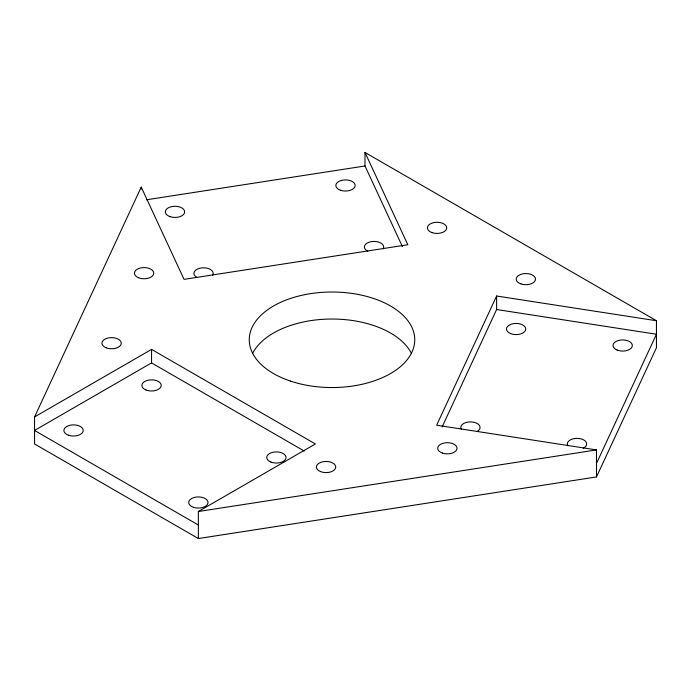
<?xml version="1.0" encoding="UTF-8"?>
<svg xmlns="http://www.w3.org/2000/svg" width="691" height="691" viewBox="0 0 691 691"><rect width="100%" height="100%" fill="white"/><g stroke="black" fill="none" stroke-linecap="round" stroke-linejoin="round"><path stroke-width="1.04" d="M34.55 416.941L141.232 187.08L184.056 279.363L407.828 244.744L364.995 152.461L656.45 320.736L656.45 347.754L596.488 476.945L198.36 538.539L34.55 443.959L34.55 416.941L151.554 349.387L315.364 443.959L198.36 511.513L198.36 538.539M656.45 320.736L496.613 296.007L436.66 425.198L596.488 449.927L596.488 476.945M442.11 426.96L496.613 309.516L496.613 296.007M596.488 463.436L656.45 334.245L496.613 309.516M304.195 451.024L151.554 362.896L34.55 430.45L198.36 525.022M146.552 199.768L364.995 165.978L402.412 246.601M198.36 511.513L596.488 449.927M364.995 152.461L364.995 165.978M151.554 349.387L151.554 362.896M141.232 187.08L141.232 189.161M567.916 445.842A9.657 5.571 0 0 1 572.658 438.958A9.657 5.571 0 0 1 585.052 440.875A9.657 5.571 0 0 1 583.195 448.2M461.363 429.353A9.657 5.571 0 0 1 465.855 422.546A9.657 5.571 0 0 1 478.172 424.119A9.657 5.571 0 0 1 477.256 431.391M196.736 277.307A9.657 5.571 0 0 1 195.812 270.043A9.657 5.571 0 0 1 208.138 268.462A9.657 5.571 0 0 1 212.629 275.277M367.845 251.265A9.657 5.571 0 0 1 365.988 243.932A9.657 5.571 0 0 1 378.383 242.014A9.657 5.571 0 0 1 383.116 248.898M252.483 353.628A82.739 47.765 0 0 1 332.017 319.026A82.739 47.765 0 0 1 411.542 353.628M270.829 462.037A9.657 5.571 0 0 0 285.979 457.96A9.657 5.571 0 0 0 272.289 452.424A9.657 5.571 0 0 0 270.829 462.037M68.729 435.278A9.657 5.571 0 0 0 83.205 430.45A9.657 5.571 0 0 0 68.729 425.621A9.657 5.571 0 0 0 68.729 435.278M146.017 389.983A9.657 5.571 0 0 0 161.176 385.898A9.657 5.571 0 0 0 147.477 380.361A9.657 5.571 0 0 0 146.017 389.983M193.532 507.332A9.657 5.571 0 0 0 208.017 502.504A9.657 5.571 0 0 0 193.532 497.684A9.657 5.571 0 0 0 193.532 507.332M510.58 333.58A9.657 5.571 0 0 0 525.73 329.503A9.657 5.571 0 0 0 512.04 323.967A9.657 5.571 0 0 0 510.58 333.58M617.132 350.069A9.657 5.571 0 0 0 632.291 345.984A9.657 5.571 0 0 0 618.592 340.447A9.657 5.571 0 0 0 617.132 350.069M340.672 190.301A9.657 5.571 0 0 0 355.148 185.473A9.657 5.571 0 0 0 340.672 180.653A9.657 5.571 0 0 0 340.672 190.301M170.176 216.68A9.657 5.571 0 0 0 184.661 211.852A9.657 5.571 0 0 0 170.176 207.024A9.657 5.571 0 0 0 170.176 216.68M432.255 232.686A9.657 5.571 0 0 0 446.732 227.857A9.657 5.571 0 0 0 432.255 223.029A9.657 5.571 0 0 0 432.255 232.686M290.643 381.147A82.739 47.765 0 0 0 414.747 339.773A82.739 47.765 0 0 0 290.643 298.408A82.739 47.765 0 0 0 290.643 381.147M106.06 347.772A9.657 5.571 0 0 0 121.219 343.686A9.657 5.571 0 0 0 107.52 338.149A9.657 5.571 0 0 0 106.06 347.772M138.563 277.747A9.657 5.571 0 0 0 153.713 273.662A9.657 5.571 0 0 0 140.023 268.125A9.657 5.571 0 0 0 138.563 277.747M521.04 283.941A9.657 5.571 0 0 0 535.516 279.121A9.657 5.571 0 0 0 521.04 274.292A9.657 5.571 0 0 0 521.04 283.941M320.538 471.599A9.657 5.571 0 0 0 335.688 467.513A9.657 5.571 0 0 0 321.997 461.977A9.657 5.571 0 0 0 320.538 471.599M442.534 453.097A9.657 5.571 0 0 0 457.019 448.269A9.657 5.571 0 0 0 442.534 443.441A9.657 5.571 0 0 0 442.534 453.097"/></g></svg>
